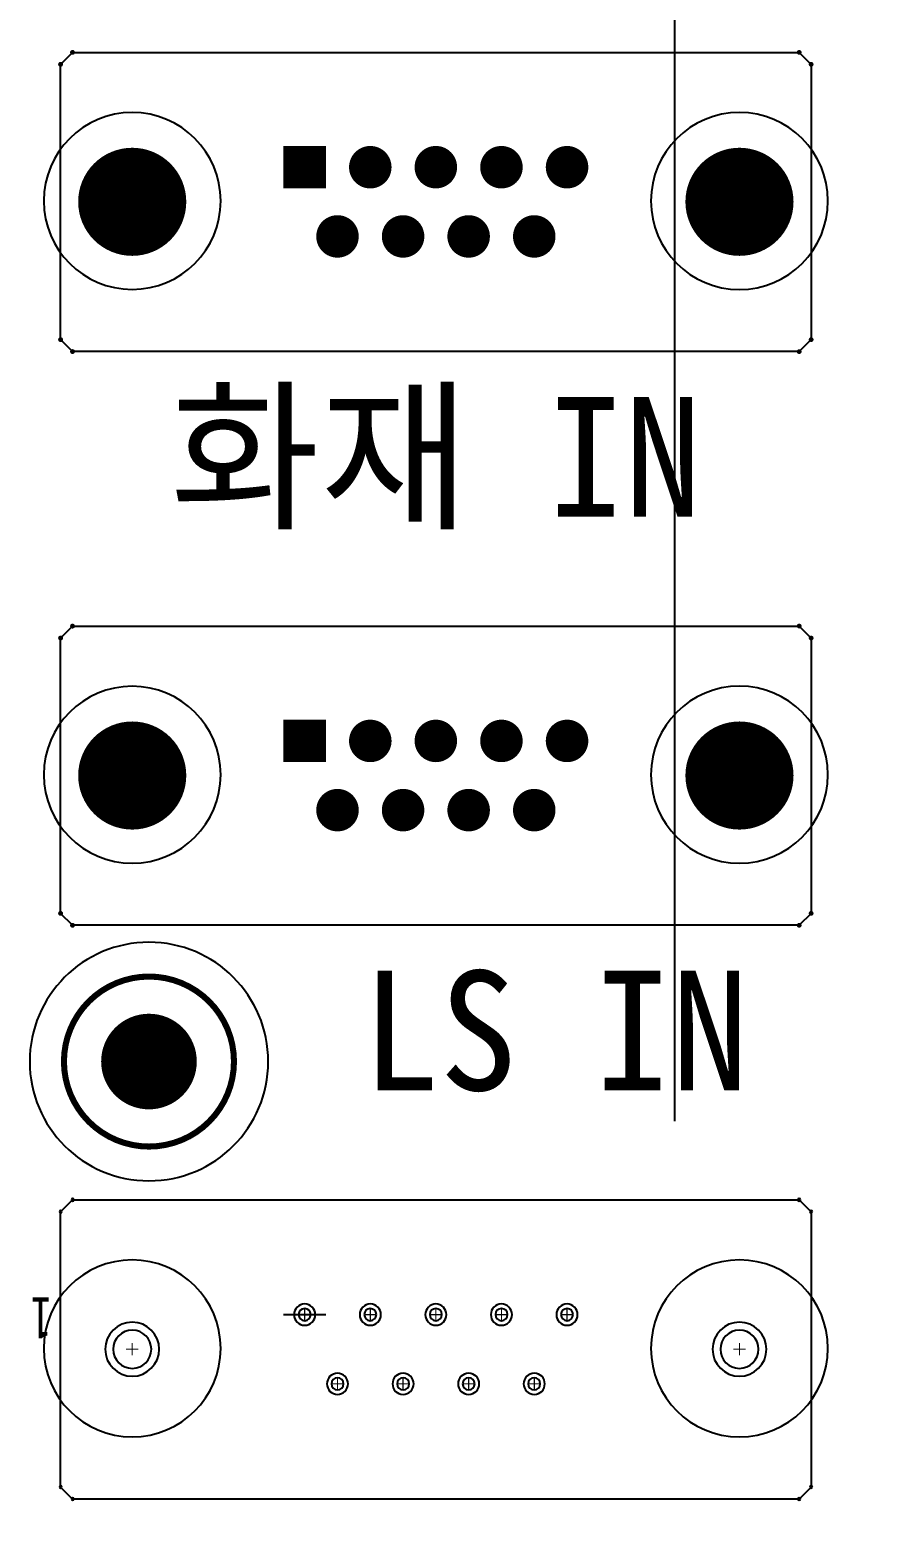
# Model space of a CAD drawing. Header units: millimetres. Extents: x 0 to 841, y 0 to 594.
# Drawn here: x 190.991 to 192.766, y 138.199 to 141.307 of the extents above; entities that cross this region are included whole.
import ezdxf
from ezdxf.enums import TextEntityAlignment as Align

# ---------------------------------------------------------------- set-up
doc = ezdxf.new("R2010")
doc.units = ezdxf.units.MM
doc.header["$LTSCALE"] = 10
doc.linetypes.add('HIDDEN', pattern=[0.375, 0.25, -0.125])
doc.linetypes.add('KEEPOUT_00011110', pattern=[2, 1, 1])
doc.layers.add('LINE06', color=9, linetype='Continuous')
doc.styles.get("Standard").update_dxf_attribs({"font": 'GulimChe.ttf'})

# ---------------------------------------------------------------- blocks, each defined once
blk = doc.blocks.new('PAD_5')
at = {"const_width": 2}
blk.add_lwpolyline([(0, -1, 1), (0, 1, 1)], format="xyb", close=True, dxfattribs=at)

msp = doc.modelspace()

# ---------------------------------------------------------------- linework, layer by layer
at = {"const_width": 0.0889}
msp.add_lwpolyline([(191.1963, 139.1485, 1), (191.2852, 139.1485, 1)], format="xyb", close=True, dxfattribs=at)
msp.add_lwpolyline([(191.1963, 139.1485, 1), (191.2852, 139.1485, 1)], format="xyb", close=True, dxfattribs=at)
at = {"layer": 'LINE06'}
for p, q in [((191.0559, 141.2343), (191.0809, 141.2593)), ((191.0809, 141.2593), (192.6006, 141.2593)), ((192.6006, 141.2593), (192.6256, 141.2343)), ((191.0559, 140.6585), (191.0559, 141.2343)), ((192.6256, 141.2343), (192.6256, 140.6585)), ((191.0809, 140.6335), (191.0559, 140.6585)), ((192.6256, 140.6585), (192.6006, 140.6335)), ((192.6006, 140.6335), (191.0809, 140.6335)), ((191.0559, 140.0343), (191.0809, 140.0593)), ((191.0809, 140.0593), (192.6006, 140.0593)), ((192.6006, 140.0593), (192.6256, 140.0343)), ((191.0559, 139.4585), (191.0559, 140.0343)), ((192.6256, 140.0343), (192.6256, 139.4585)), ((191.0809, 139.4335), (191.0559, 139.4585)), ((192.6256, 139.4585), (192.6006, 139.4335)), ((192.6006, 139.4335), (191.0809, 139.4335)), ((191.0559, 138.8343), (191.0809, 138.8593)), ((191.0559, 138.2585), (191.0559, 138.8343)), ((191.0809, 138.8593), (192.6006, 138.8593)), ((192.6006, 138.8593), (192.6256, 138.8343)), ((192.6256, 138.8343), (192.6256, 138.2585)), ((191.522, 138.6192), (191.6109, 138.6192)), ((191.522, 138.6192), (191.6109, 138.6192)), ((191.0809, 138.2335), (191.0559, 138.2585)), ((192.6256, 138.2585), (192.6006, 138.2335)), ((192.6006, 138.2335), (191.0809, 138.2335))]:
    msp.add_line(p, q, dxfattribs=at)
at = {"layer": 'LINE06', "linetype": 'HIDDEN'}
msp.add_lwpolyline([(192.3407, 142.9735), (193.1907, 142.9735), (193.1907, 135.2735), (192.3407, 135.2735)], close=True, dxfattribs=at)
at = {"layer": 'LINE06'}
for points, const_width in [([(191.0783, 141.2593, 1), (191.0834, 141.2593, 1)], 0.00508), ([(192.5981, 141.2593, 1), (192.6031, 141.2593, 1)], 0.00508), ([(191.0533, 141.2343, 1), (191.0584, 141.2343, 1)], 0.00508), ([(192.6231, 141.2343, 1), (192.6281, 141.2343, 1)], 0.00508), ([(191.2057, 140.8902, 1), (191.2057, 141.0033, 1)], 0.113), ([(191.2057, 140.8902, 1), (191.2057, 141.0033, 1)], 0.113), ([(191.2057, 140.8902, 1), (191.2057, 141.0033, 1)], 0.113), ([(191.5664, 140.9969, 1), (191.5664, 141.0414, 1)], 0.0444), ([(191.5537, 141.0192, 1), (191.5791, 141.0192, 1)], 0.0254), ([(191.5537, 141.0192, 1), (191.5791, 141.0192, 1)], 0.0254), ([(191.7036, 140.9969, 1), (191.7036, 141.0414, 1)], 0.0444), ([(191.7036, 140.9969, 1), (191.7036, 141.0414, 1)], 0.0444), ([(191.7036, 140.9969, 1), (191.7036, 141.0414, 1)], 0.0444), ([(191.6909, 141.0192, 1), (191.7163, 141.0192, 1)], 0.0254), ([(191.6909, 141.0192, 1), (191.7163, 141.0192, 1)], 0.0254), ([(191.8407, 140.9969, 1), (191.8407, 141.0414, 1)], 0.0444), ([(191.8407, 140.9969, 1), (191.8407, 141.0414, 1)], 0.0444), ([(191.8407, 140.9969, 1), (191.8407, 141.0414, 1)], 0.0444), ([(191.828, 141.0192, 1), (191.8534, 141.0192, 1)], 0.0254), ([(191.828, 141.0192, 1), (191.8534, 141.0192, 1)], 0.0254), ([(191.9779, 140.9969, 1), (191.9779, 141.0414, 1)], 0.0444), ([(191.9779, 140.9969, 1), (191.9779, 141.0414, 1)], 0.0444), ([(191.9779, 140.9969, 1), (191.9779, 141.0414, 1)], 0.0444), ([(191.9652, 141.0192, 1), (191.9906, 141.0192, 1)], 0.0254), ([(191.9652, 141.0192, 1), (191.9906, 141.0192, 1)], 0.0254), ([(192.1151, 140.9969, 1), (192.1151, 141.0414, 1)], 0.0444), ([(192.1151, 140.9969, 1), (192.1151, 141.0414, 1)], 0.0444), ([(192.1151, 140.9969, 1), (192.1151, 141.0414, 1)], 0.0444), ([(192.1024, 141.0192, 1), (192.1278, 141.0192, 1)], 0.0254), ([(192.1024, 141.0192, 1), (192.1278, 141.0192, 1)], 0.0254), ([(192.4757, 140.8902, 1), (192.4757, 141.0033, 1)], 0.113), ([(192.4757, 140.8902, 1), (192.4757, 141.0033, 1)], 0.113), ([(192.4757, 140.8902, 1), (192.4757, 141.0033, 1)], 0.113), ([(191.1657, 140.9468, 1), (191.2458, 140.9468, 1)], 0.08), ([(191.1657, 140.9468, 1), (191.2458, 140.9468, 1)], 0.08), ([(192.4357, 140.9468, 1), (192.5158, 140.9468, 1)], 0.08), ([(192.4357, 140.9468, 1), (192.5158, 140.9468, 1)], 0.08), ([(191.635, 140.8521, 1), (191.635, 140.8966, 1)], 0.0444), ([(191.635, 140.8521, 1), (191.635, 140.8966, 1)], 0.0444), ([(191.635, 140.8521, 1), (191.635, 140.8966, 1)], 0.0444), ([(191.7722, 140.8521, 1), (191.7722, 140.8966, 1)], 0.0444), ([(191.7722, 140.8521, 1), (191.7722, 140.8966, 1)], 0.0444), ([(191.7722, 140.8521, 1), (191.7722, 140.8966, 1)], 0.0444), ([(191.9093, 140.8521, 1), (191.9093, 140.8966, 1)], 0.0444), ([(191.9093, 140.8521, 1), (191.9093, 140.8966, 1)], 0.0444), ([(191.9093, 140.8521, 1), (191.9093, 140.8966, 1)], 0.0444), ([(192.0465, 140.8521, 1), (192.0465, 140.8966, 1)], 0.0444), ([(192.0465, 140.8521, 1), (192.0465, 140.8966, 1)], 0.0444), ([(192.0465, 140.8521, 1), (192.0465, 140.8966, 1)], 0.0444), ([(191.6223, 140.8744, 1), (191.6477, 140.8744, 1)], 0.0254), ([(191.6223, 140.8744, 1), (191.6477, 140.8744, 1)], 0.0254), ([(191.7595, 140.8744, 1), (191.7849, 140.8744, 1)], 0.0254), ([(191.7595, 140.8744, 1), (191.7849, 140.8744, 1)], 0.0254), ([(191.8966, 140.8744, 1), (191.922, 140.8744, 1)], 0.0254), ([(191.8966, 140.8744, 1), (191.922, 140.8744, 1)], 0.0254), ([(192.0338, 140.8744, 1), (192.0592, 140.8744, 1)], 0.0254), ([(192.0338, 140.8744, 1), (192.0592, 140.8744, 1)], 0.0254), ([(191.0533, 140.6585, 1), (191.0584, 140.6585, 1)], 0.00508), ([(191.0783, 140.6335, 1), (191.0834, 140.6335, 1)], 0.00508), ([(192.5981, 140.6335, 1), (192.6031, 140.6335, 1)], 0.00508), ([(192.6231, 140.6585, 1), (192.6281, 140.6585, 1)], 0.00508), ([(191.0783, 140.0593, 1), (191.0834, 140.0593, 1)], 0.00508), ([(192.5981, 140.0593, 1), (192.6031, 140.0593, 1)], 0.00508), ([(191.0533, 140.0343, 1), (191.0584, 140.0343, 1)], 0.00508), ([(192.6231, 140.0343, 1), (192.6281, 140.0343, 1)], 0.00508), ([(191.2057, 139.6902, 1), (191.2057, 139.8033, 1)], 0.113), ([(191.2057, 139.6902, 1), (191.2057, 139.8033, 1)], 0.113), ([(191.2057, 139.6902, 1), (191.2057, 139.8033, 1)], 0.113), ([(191.5664, 139.7969, 1), (191.5664, 139.8414, 1)], 0.0444), ([(191.7036, 139.7969, 1), (191.7036, 139.8414, 1)], 0.0444), ([(191.7036, 139.7969, 1), (191.7036, 139.8414, 1)], 0.0444), ([(191.7036, 139.7969, 1), (191.7036, 139.8414, 1)], 0.0444), ([(191.8407, 139.7969, 1), (191.8407, 139.8414, 1)], 0.0444), ([(191.8407, 139.7969, 1), (191.8407, 139.8414, 1)], 0.0444), ([(191.8407, 139.7969, 1), (191.8407, 139.8414, 1)], 0.0444), ([(191.9779, 139.7969, 1), (191.9779, 139.8414, 1)], 0.0444), ([(191.9779, 139.7969, 1), (191.9779, 139.8414, 1)], 0.0444), ([(191.9779, 139.7969, 1), (191.9779, 139.8414, 1)], 0.0444), ([(192.1151, 139.7969, 1), (192.1151, 139.8414, 1)], 0.0444), ([(192.1151, 139.7969, 1), (192.1151, 139.8414, 1)], 0.0444), ([(192.1151, 139.7969, 1), (192.1151, 139.8414, 1)], 0.0444), ([(192.4757, 139.6902, 1), (192.4757, 139.8033, 1)], 0.113), ([(192.4757, 139.6902, 1), (192.4757, 139.8033, 1)], 0.113), ([(192.4757, 139.6902, 1), (192.4757, 139.8033, 1)], 0.113), ([(191.5537, 139.8192, 1), (191.5791, 139.8192, 1)], 0.0254), ([(191.5537, 139.8192, 1), (191.5791, 139.8192, 1)], 0.0254), ([(191.6909, 139.8192, 1), (191.7163, 139.8192, 1)], 0.0254), ([(191.6909, 139.8192, 1), (191.7163, 139.8192, 1)], 0.0254), ([(191.828, 139.8192, 1), (191.8534, 139.8192, 1)], 0.0254), ([(191.828, 139.8192, 1), (191.8534, 139.8192, 1)], 0.0254), ([(191.9652, 139.8192, 1), (191.9906, 139.8192, 1)], 0.0254), ([(191.9652, 139.8192, 1), (191.9906, 139.8192, 1)], 0.0254), ([(192.1024, 139.8192, 1), (192.1278, 139.8192, 1)], 0.0254), ([(192.1024, 139.8192, 1), (192.1278, 139.8192, 1)], 0.0254), ([(191.1657, 139.7468, 1), (191.2458, 139.7468, 1)], 0.08), ([(191.1657, 139.7468, 1), (191.2458, 139.7468, 1)], 0.08), ([(192.4357, 139.7468, 1), (192.5158, 139.7468, 1)], 0.08), ([(192.4357, 139.7468, 1), (192.5158, 139.7468, 1)], 0.08), ([(191.635, 139.6521, 1), (191.635, 139.6966, 1)], 0.0444), ([(191.635, 139.6521, 1), (191.635, 139.6966, 1)], 0.0444), ([(191.635, 139.6521, 1), (191.635, 139.6966, 1)], 0.0444), ([(191.7722, 139.6521, 1), (191.7722, 139.6966, 1)], 0.0444), ([(191.7722, 139.6521, 1), (191.7722, 139.6966, 1)], 0.0444), ([(191.7722, 139.6521, 1), (191.7722, 139.6966, 1)], 0.0444), ([(191.9093, 139.6521, 1), (191.9093, 139.6966, 1)], 0.0444), ([(191.9093, 139.6521, 1), (191.9093, 139.6966, 1)], 0.0444), ([(191.9093, 139.6521, 1), (191.9093, 139.6966, 1)], 0.0444), ([(192.0465, 139.6521, 1), (192.0465, 139.6966, 1)], 0.0444), ([(192.0465, 139.6521, 1), (192.0465, 139.6966, 1)], 0.0444), ([(192.0465, 139.6521, 1), (192.0465, 139.6966, 1)], 0.0444), ([(191.6223, 139.6744, 1), (191.6477, 139.6744, 1)], 0.0254), ([(191.6223, 139.6744, 1), (191.6477, 139.6744, 1)], 0.0254), ([(191.7595, 139.6744, 1), (191.7849, 139.6744, 1)], 0.0254), ([(191.7595, 139.6744, 1), (191.7849, 139.6744, 1)], 0.0254), ([(191.8966, 139.6744, 1), (191.922, 139.6744, 1)], 0.0254), ([(191.8966, 139.6744, 1), (191.922, 139.6744, 1)], 0.0254), ([(192.0338, 139.6744, 1), (192.0592, 139.6744, 1)], 0.0254), ([(192.0338, 139.6744, 1), (192.0592, 139.6744, 1)], 0.0254), ([(191.0533, 139.4585, 1), (191.0584, 139.4585, 1)], 0.00508), ([(192.6231, 139.4585, 1), (192.6281, 139.4585, 1)], 0.00508), ([(191.0783, 139.4335, 1), (191.0834, 139.4335, 1)], 0.00508), ([(192.5981, 139.4335, 1), (192.6031, 139.4335, 1)], 0.00508), ([(191.4185, 139.1485, 1), (191.0629, 139.1485, 1)], 0.0127), ([(191.1518, 139.1485, 1), (191.3296, 139.1485, 1)], 0.0127)]:
    msp.add_lwpolyline(points, format="xyb", close=True, dxfattribs=dict(at, const_width=const_width))
for points, const_width in [([(191.522, 141.0192), (191.6109, 141.0192)], 0.0889), ([(191.522, 141.0192), (191.6109, 141.0192)], 0.0889), ([(191.5537, 141.0192), (191.5791, 141.0192)], 0.00254), ([(191.5537, 141.0192), (191.5791, 141.0192)], 0.00254), ([(191.5664, 141.0065), (191.5664, 141.0319)], 0.00254), ([(191.5664, 141.0065), (191.5664, 141.0319)], 0.00254), ([(191.6909, 141.0192), (191.7163, 141.0192)], 0.00254), ([(191.6909, 141.0192), (191.7163, 141.0192)], 0.00254), ([(191.7036, 141.0065), (191.7036, 141.0319)], 0.00254), ([(191.7036, 141.0065), (191.7036, 141.0319)], 0.00254), ([(191.828, 141.0192), (191.8534, 141.0192)], 0.00254), ([(191.828, 141.0192), (191.8534, 141.0192)], 0.00254), ([(191.8407, 141.0065), (191.8407, 141.0319)], 0.00254), ([(191.8407, 141.0065), (191.8407, 141.0319)], 0.00254), ([(191.9652, 141.0192), (191.9906, 141.0192)], 0.00254), ([(191.9652, 141.0192), (191.9906, 141.0192)], 0.00254), ([(191.9779, 141.0065), (191.9779, 141.0319)], 0.00254), ([(191.9779, 141.0065), (191.9779, 141.0319)], 0.00254), ([(192.1024, 141.0192), (192.1278, 141.0192)], 0.00254), ([(192.1024, 141.0192), (192.1278, 141.0192)], 0.00254), ([(192.1151, 141.0065), (192.1151, 141.0319)], 0.00254), ([(192.1151, 141.0065), (192.1151, 141.0319)], 0.00254), ([(191.193, 140.9468), (191.2184, 140.9468)], 0.00254), ([(191.193, 140.9468), (191.2184, 140.9468)], 0.00254), ([(191.2057, 140.9341), (191.2057, 140.9595)], 0.00254), ([(191.2057, 140.9341), (191.2057, 140.9595)], 0.00254), ([(192.463, 140.9468), (192.4884, 140.9468)], 0.00254), ([(192.463, 140.9468), (192.4884, 140.9468)], 0.00254), ([(192.4757, 140.9341), (192.4757, 140.9595)], 0.00254), ([(192.4757, 140.9341), (192.4757, 140.9595)], 0.00254), ([(191.635, 140.8617), (191.635, 140.8871)], 0.00254), ([(191.635, 140.8617), (191.635, 140.8871)], 0.00254), ([(191.7722, 140.8617), (191.7722, 140.8871)], 0.00254), ([(191.7722, 140.8617), (191.7722, 140.8871)], 0.00254), ([(191.9093, 140.8617), (191.9093, 140.8871)], 0.00254), ([(191.9093, 140.8617), (191.9093, 140.8871)], 0.00254), ([(192.0465, 140.8617), (192.0465, 140.8871)], 0.00254), ([(192.0465, 140.8617), (192.0465, 140.8871)], 0.00254), ([(191.6223, 140.8744), (191.6477, 140.8744)], 0.00254), ([(191.6223, 140.8744), (191.6477, 140.8744)], 0.00254), ([(191.7595, 140.8744), (191.7849, 140.8744)], 0.00254), ([(191.7595, 140.8744), (191.7849, 140.8744)], 0.00254), ([(191.8966, 140.8744), (191.922, 140.8744)], 0.00254), ([(191.8966, 140.8744), (191.922, 140.8744)], 0.00254), ([(192.0338, 140.8744), (192.0592, 140.8744)], 0.00254), ([(192.0338, 140.8744), (192.0592, 140.8744)], 0.00254), ([(191.522, 139.8192), (191.6109, 139.8192)], 0.0889), ([(191.522, 139.8192), (191.6109, 139.8192)], 0.0889), ([(191.5664, 139.8065), (191.5664, 139.8319)], 0.00254), ([(191.5664, 139.8065), (191.5664, 139.8319)], 0.00254), ([(191.7036, 139.8065), (191.7036, 139.8319)], 0.00254), ([(191.7036, 139.8065), (191.7036, 139.8319)], 0.00254), ([(191.8407, 139.8065), (191.8407, 139.8319)], 0.00254), ([(191.8407, 139.8065), (191.8407, 139.8319)], 0.00254), ([(191.9779, 139.8065), (191.9779, 139.8319)], 0.00254), ([(191.9779, 139.8065), (191.9779, 139.8319)], 0.00254), ([(192.1151, 139.8065), (192.1151, 139.8319)], 0.00254), ([(192.1151, 139.8065), (192.1151, 139.8319)], 0.00254), ([(191.5537, 139.8192), (191.5791, 139.8192)], 0.00254), ([(191.5537, 139.8192), (191.5791, 139.8192)], 0.00254), ([(191.6909, 139.8192), (191.7163, 139.8192)], 0.00254), ([(191.6909, 139.8192), (191.7163, 139.8192)], 0.00254), ([(191.828, 139.8192), (191.8534, 139.8192)], 0.00254), ([(191.828, 139.8192), (191.8534, 139.8192)], 0.00254), ([(191.9652, 139.8192), (191.9906, 139.8192)], 0.00254), ([(191.9652, 139.8192), (191.9906, 139.8192)], 0.00254), ([(192.1024, 139.8192), (192.1278, 139.8192)], 0.00254), ([(192.1024, 139.8192), (192.1278, 139.8192)], 0.00254), ([(191.193, 139.7468), (191.2184, 139.7468)], 0.00254), ([(191.193, 139.7468), (191.2184, 139.7468)], 0.00254), ([(191.2057, 139.7341), (191.2057, 139.7595)], 0.00254), ([(191.2057, 139.7341), (191.2057, 139.7595)], 0.00254), ([(192.463, 139.7468), (192.4884, 139.7468)], 0.00254), ([(192.463, 139.7468), (192.4884, 139.7468)], 0.00254), ([(192.4757, 139.7341), (192.4757, 139.7595)], 0.00254), ([(192.4757, 139.7341), (192.4757, 139.7595)], 0.00254), ([(191.6223, 139.6744), (191.6477, 139.6744)], 0.00254), ([(191.6223, 139.6744), (191.6477, 139.6744)], 0.00254), ([(191.635, 139.6617), (191.635, 139.6871)], 0.00254), ([(191.635, 139.6617), (191.635, 139.6871)], 0.00254), ([(191.7595, 139.6744), (191.7849, 139.6744)], 0.00254), ([(191.7595, 139.6744), (191.7849, 139.6744)], 0.00254), ([(191.7722, 139.6617), (191.7722, 139.6871)], 0.00254), ([(191.7722, 139.6617), (191.7722, 139.6871)], 0.00254), ([(191.8966, 139.6744), (191.922, 139.6744)], 0.00254), ([(191.8966, 139.6744), (191.922, 139.6744)], 0.00254), ([(191.9093, 139.6617), (191.9093, 139.6871)], 0.00254), ([(191.9093, 139.6617), (191.9093, 139.6871)], 0.00254), ([(192.0338, 139.6744), (192.0592, 139.6744)], 0.00254), ([(192.0338, 139.6744), (192.0592, 139.6744)], 0.00254), ([(192.0465, 139.6617), (192.0465, 139.6871)], 0.00254), ([(192.0465, 139.6617), (192.0465, 139.6871)], 0.00254), ([(191.228, 139.1485), (191.2534, 139.1485)], 0.00254), ([(191.228, 139.1485), (191.2534, 139.1485)], 0.00254), ([(191.2407, 139.1358), (191.2407, 139.1612)], 0.00254), ([(191.2407, 139.1358), (191.2407, 139.1612)], 0.00254), ([(191.5537, 138.6192), (191.5791, 138.6192)], 0.00254), ([(191.5537, 138.6192), (191.5791, 138.6192)], 0.00254), ([(191.5664, 138.6065), (191.5664, 138.6319)], 0.00254), ([(191.5664, 138.6065), (191.5664, 138.6319)], 0.00254), ([(191.6909, 138.6192), (191.7163, 138.6192)], 0.00254), ([(191.6909, 138.6192), (191.7163, 138.6192)], 0.00254), ([(191.7036, 138.6065), (191.7036, 138.6319)], 0.00254), ([(191.7036, 138.6065), (191.7036, 138.6319)], 0.00254), ([(191.828, 138.6192), (191.8534, 138.6192)], 0.00254), ([(191.828, 138.6192), (191.8534, 138.6192)], 0.00254), ([(191.8407, 138.6065), (191.8407, 138.6319)], 0.00254), ([(191.8407, 138.6065), (191.8407, 138.6319)], 0.00254), ([(191.9652, 138.6192), (191.9906, 138.6192)], 0.00254), ([(191.9652, 138.6192), (191.9906, 138.6192)], 0.00254), ([(191.9779, 138.6065), (191.9779, 138.6319)], 0.00254), ([(191.9779, 138.6065), (191.9779, 138.6319)], 0.00254), ([(192.1024, 138.6192), (192.1278, 138.6192)], 0.00254), ([(192.1024, 138.6192), (192.1278, 138.6192)], 0.00254), ([(192.1151, 138.6065), (192.1151, 138.6319)], 0.00254), ([(192.1151, 138.6065), (192.1151, 138.6319)], 0.00254), ([(191.2057, 138.5341), (191.2057, 138.5595)], 0.00254), ([(191.2057, 138.5341), (191.2057, 138.5595)], 0.00254), ([(192.4757, 138.5341), (192.4757, 138.5595)], 0.00254), ([(192.4757, 138.5341), (192.4757, 138.5595)], 0.00254), ([(191.193, 138.5468), (191.2184, 138.5468)], 0.00254), ([(191.193, 138.5468), (191.2184, 138.5468)], 0.00254), ([(192.463, 138.5468), (192.4884, 138.5468)], 0.00254), ([(192.463, 138.5468), (192.4884, 138.5468)], 0.00254), ([(191.6223, 138.4744), (191.6477, 138.4744)], 0.00254), ([(191.6223, 138.4744), (191.6477, 138.4744)], 0.00254), ([(191.635, 138.4617), (191.635, 138.4871)], 0.00254), ([(191.635, 138.4617), (191.635, 138.4871)], 0.00254), ([(191.7595, 138.4744), (191.7849, 138.4744)], 0.00254), ([(191.7595, 138.4744), (191.7849, 138.4744)], 0.00254), ([(191.7722, 138.4617), (191.7722, 138.4871)], 0.00254), ([(191.7722, 138.4617), (191.7722, 138.4871)], 0.00254), ([(191.8966, 138.4744), (191.922, 138.4744)], 0.00254), ([(191.8966, 138.4744), (191.922, 138.4744)], 0.00254), ([(191.9093, 138.4617), (191.9093, 138.4871)], 0.00254), ([(191.9093, 138.4617), (191.9093, 138.4871)], 0.00254), ([(192.0338, 138.4744), (192.0592, 138.4744)], 0.00254), ([(192.0338, 138.4744), (192.0592, 138.4744)], 0.00254), ([(192.0465, 138.4617), (192.0465, 138.4871)], 0.00254), ([(192.0465, 138.4617), (192.0465, 138.4871)], 0.00254)]:
    msp.add_lwpolyline(points, dxfattribs=dict(at, const_width=const_width))
at = {"layer": 'LINE06', "linetype": 'KEEPOUT_00011110'}
msp.add_lwpolyline([(190.9913, 139.1485, 1), (191.4902, 139.1485, 1)], format="xyb", close=True, dxfattribs=at)
for centre, radius, start, end in [((191.2057, 140.9485), 0.185, 0, 180), ((192.4757, 140.9485), 0.1851, 0, 180), ((191.2057, 140.9485), 0.185, 180, 0), ((192.4757, 140.9485), 0.1851, 180, 0), ((191.2057, 139.7485), 0.185, 0, 180), ((192.4757, 139.7485), 0.1851, 0, 180), ((191.2057, 139.7485), 0.185, 180, 0), ((192.4757, 139.7485), 0.1851, 180, 0), ((191.2057, 138.5485), 0.185, 0, 180), ((192.4757, 138.5485), 0.1851, 0, 180), ((191.2057, 138.5485), 0.185, 180, 0), ((192.4757, 138.5485), 0.1851, 180, 0)]:
    msp.add_arc(centre, radius, start, end, dxfattribs=at)
at = {"layer": 'LINE06'}
for centre, radius, start, end in [((191.0559, 138.8343), 0.00254, 0, 180), ((191.0559, 138.8343), 0.00254, 180, 0), ((191.0809, 138.8593), 0.00254, 0, 180), ((191.0809, 138.8593), 0.00254, 180, 0), ((192.6006, 138.8593), 0.00254, 0, 180), ((192.6006, 138.8593), 0.00254, 180, 0), ((192.6256, 138.8343), 0.00254, 0, 180), ((192.6256, 138.8343), 0.00254, 180, 0), ((191.5664, 138.6192), 0.0222, 90, 270), ((191.5664, 138.6192), 0.0127, 0, 180), ((191.5664, 138.6192), 0.0127, 0, 180), ((191.5664, 138.6192), 0.0127, 180, 0), ((191.5664, 138.6192), 0.0127, 180, 0), ((191.5664, 138.6192), 0.0222, 270, 90), ((191.7036, 138.6192), 0.0222, 90, 270), ((191.7036, 138.6192), 0.0222, 90, 270), ((191.7036, 138.6192), 0.0222, 90, 270), ((191.7036, 138.6192), 0.0127, 0, 180), ((191.7036, 138.6192), 0.0127, 0, 180), ((191.7036, 138.6192), 0.0127, 180, 0), ((191.7036, 138.6192), 0.0127, 180, 0), ((191.7036, 138.6192), 0.0222, 270, 90), ((191.7036, 138.6192), 0.0222, 270, 90), ((191.7036, 138.6192), 0.0222, 270, 90), ((191.8407, 138.6192), 0.0222, 90, 270), ((191.8407, 138.6192), 0.0222, 90, 270), ((191.8407, 138.6192), 0.0222, 90, 270), ((191.8407, 138.6192), 0.0127, 0, 180), ((191.8407, 138.6192), 0.0127, 0, 180), ((191.8407, 138.6192), 0.0127, 180, 0), ((191.8407, 138.6192), 0.0127, 180, 0), ((191.8407, 138.6192), 0.0222, 270, 90), ((191.8407, 138.6192), 0.0222, 270, 90), ((191.8407, 138.6192), 0.0222, 270, 90), ((191.9779, 138.6192), 0.0222, 90, 270), ((191.9779, 138.6192), 0.0222, 90, 270), ((191.9779, 138.6192), 0.0222, 90, 270), ((191.9779, 138.6192), 0.0127, 0, 180), ((191.9779, 138.6192), 0.0127, 0, 180), ((191.9779, 138.6192), 0.0127, 180, 0), ((191.9779, 138.6192), 0.0127, 180, 0), ((191.9779, 138.6192), 0.0222, 270, 90), ((191.9779, 138.6192), 0.0222, 270, 90), ((191.9779, 138.6192), 0.0222, 270, 90), ((192.1151, 138.6192), 0.0222, 90, 270), ((192.1151, 138.6192), 0.0222, 90, 270), ((192.1151, 138.6192), 0.0222, 90, 270), ((192.1151, 138.6192), 0.0127, 0, 180), ((192.1151, 138.6192), 0.0127, 0, 180), ((192.1151, 138.6192), 0.0127, 180, 0), ((192.1151, 138.6192), 0.0127, 180, 0), ((192.1151, 138.6192), 0.0222, 270, 90), ((192.1151, 138.6192), 0.0222, 270, 90), ((192.1151, 138.6192), 0.0222, 270, 90), ((191.2057, 138.5468), 0.0565, 90, 270), ((191.2057, 138.5468), 0.0565, 90, 270), ((191.2057, 138.5468), 0.0565, 90, 270), ((191.2057, 138.5468), 0.04, 0, 180), ((191.2057, 138.5468), 0.04, 0, 180), ((191.2057, 138.5468), 0.0565, 270, 90), ((191.2057, 138.5468), 0.0565, 270, 90), ((191.2057, 138.5468), 0.0565, 270, 90), ((192.4757, 138.5468), 0.0565, 90, 270), ((192.4757, 138.5468), 0.0565, 90, 270), ((192.4757, 138.5468), 0.0565, 90, 270), ((192.4757, 138.5468), 0.04, 0, 180), ((192.4757, 138.5468), 0.04, 0, 180), ((192.4757, 138.5468), 0.0565, 270, 90), ((192.4757, 138.5468), 0.0565, 270, 90), ((192.4757, 138.5468), 0.0565, 270, 90), ((191.2057, 138.5468), 0.04, 180, 0), ((191.2057, 138.5468), 0.04, 180, 0), ((192.4757, 138.5468), 0.04, 180, 0), ((192.4757, 138.5468), 0.04, 180, 0), ((191.635, 138.4744), 0.0222, 90, 270), ((191.635, 138.4744), 0.0222, 90, 270), ((191.635, 138.4744), 0.0222, 90, 270), ((191.635, 138.4744), 0.0222, 270, 90), ((191.635, 138.4744), 0.0222, 270, 90), ((191.635, 138.4744), 0.0222, 270, 90), ((191.7722, 138.4744), 0.0222, 90, 270), ((191.7722, 138.4744), 0.0222, 90, 270), ((191.7722, 138.4744), 0.0222, 90, 270), ((191.7722, 138.4744), 0.0222, 270, 90), ((191.7722, 138.4744), 0.0222, 270, 90), ((191.7722, 138.4744), 0.0222, 270, 90), ((191.9093, 138.4744), 0.0222, 90, 270), ((191.9093, 138.4744), 0.0222, 90, 270), ((191.9093, 138.4744), 0.0222, 90, 270), ((191.9093, 138.4744), 0.0222, 270, 90), ((191.9093, 138.4744), 0.0222, 270, 90), ((191.9093, 138.4744), 0.0222, 270, 90), ((192.0465, 138.4744), 0.0222, 90, 270), ((192.0465, 138.4744), 0.0222, 90, 270), ((192.0465, 138.4744), 0.0222, 90, 270), ((192.0465, 138.4744), 0.0222, 270, 90), ((192.0465, 138.4744), 0.0222, 270, 90), ((192.0465, 138.4744), 0.0222, 270, 90), ((191.635, 138.4744), 0.0127, 0, 180), ((191.635, 138.4744), 0.0127, 0, 180), ((191.635, 138.4744), 0.0127, 180, 0), ((191.635, 138.4744), 0.0127, 180, 0), ((191.7722, 138.4744), 0.0127, 0, 180), ((191.7722, 138.4744), 0.0127, 0, 180), ((191.7722, 138.4744), 0.0127, 180, 0), ((191.7722, 138.4744), 0.0127, 180, 0), ((191.9093, 138.4744), 0.0127, 0, 180), ((191.9093, 138.4744), 0.0127, 0, 180), ((191.9093, 138.4744), 0.0127, 180, 0), ((191.9093, 138.4744), 0.0127, 180, 0), ((192.0465, 138.4744), 0.0127, 0, 180), ((192.0465, 138.4744), 0.0127, 0, 180), ((192.0465, 138.4744), 0.0127, 180, 0), ((192.0465, 138.4744), 0.0127, 180, 0), ((191.0559, 138.2585), 0.00254, 0, 180), ((191.0559, 138.2585), 0.00254, 180, 0), ((192.6256, 138.2585), 0.00254, 0, 180), ((192.6256, 138.2585), 0.00254, 180, 0), ((191.0809, 138.2335), 0.00254, 0, 180), ((191.0809, 138.2335), 0.00254, 180, 0), ((192.6006, 138.2335), 0.00254, 0, 180), ((192.6006, 138.2335), 0.00254, 180, 0)]:
    msp.add_arc(centre, radius, start, end, dxfattribs=at)

# ---------------------------------------------------------------- block references
at = {"layer": 'LINE06', "xscale": 0.04999999999995453, "yscale": 0.04999999999995453, "zscale": 0.04999999999995453}
msp.add_blockref('PAD_5', (191.2407, 139.1485), dxfattribs=at)
msp.add_blockref('PAD_5', (191.2407, 139.1485), dxfattribs=at)
msp.add_blockref('PAD_5', (191.2407, 139.1485), dxfattribs=at)

# ---------------------------------------------------------------- texts
at = {"layer": 'LINE06'}
for s, p in [('화재 IN', (191.8407, 140.4135)), ('LS IN', (192.0907, 139.2135))]:
    msp.add_text(s, height=0.25, dxfattribs=at).set_placement(p, align=Align.MIDDLE_CENTER)
at = {"layer": 'LINE06', "width": 0.75}
msp.add_text('1', height=0.0889, rotation=180, dxfattribs=at).set_placement((191.0152, 138.6112), align=Align.MIDDLE_CENTER)

doc.saveas('drawing.dxf')
